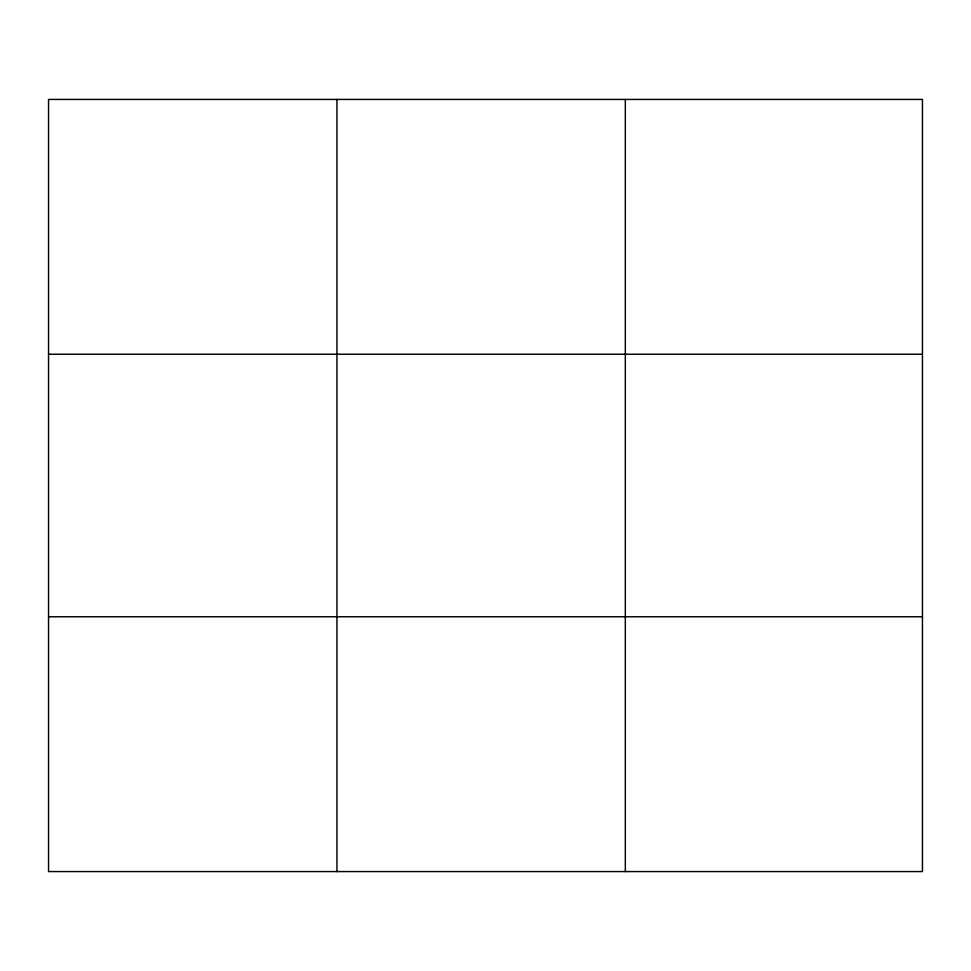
<?xml version="1.0" encoding="UTF-8"?>
<svg xmlns="http://www.w3.org/2000/svg" width="971" height="971" viewBox="0 0 971 971"><rect width="100%" height="100%" fill="white"/><g stroke="black" fill="none" stroke-linecap="round" stroke-linejoin="round"><path stroke-width="1.46" d="M336.937 99.43L336.937 871.57M625.324 99.43L625.324 871.57M922.45 616.767L922.45 871.57L48.55 871.57L48.55 99.43L922.45 99.43L922.45 616.767L48.55 616.767M48.55 354.233L922.45 354.233"/></g></svg>
